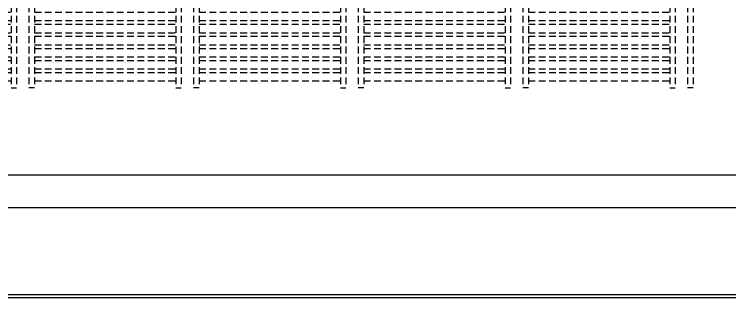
# Model space of a CAD drawing. Header units: millimetres. Extents: x 2128 to 2646, y 1972 to 2207.
# Drawn here: x 2401.93 to 2427.99, y 1998.65 to 2008.99 of the extents above; entities that cross this region are included whole.
import ezdxf

# ---------------------------------------------------------------- set-up
doc = ezdxf.new("R2010")
doc.units = ezdxf.units.MM
doc.linetypes.add('HIDDEN', pattern=[0.375, 0.25, -0.125])
for name, color, linetype in [('ar-alambrado', 2, 'Continuous'), ('AR-CALÇADA', 1, 'Continuous'), ('AR-PERGOLAPROJ', 1, 'HIDDEN'), ('PG-PROJ', 1, 'HIDDEN')]:
    doc.layers.add(name, color=color, linetype=linetype)

# ---------------------------------------------------------------- blocks, each defined once
blk = doc.blocks.new('PG-MODULO1-PJ-B')
at = {"layer": 'PG-PROJ'}
for p, q in [((0, 0), (0, -3)), ((5.55, 0), (5.55, -3)), ((0.2, 0), (5.35, 0)), ((0.2, 0), (0.2, -3)), ((0.2, -0.245), (5.35, -0.245)), ((5.35, 0), (5.35, -3)), ((0.2, -0.555), (5.35, -0.555)), ((0.2, -0.685), (5.35, -0.685)), ((0.2, -0.995), (5.35, -0.995)), ((0.2, -1.125), (5.35, -1.125)), ((0.2, -1.435), (5.35, -1.435)), ((0.2, -1.565), (5.35, -1.565)), ((0.2, -1.875), (5.35, -1.875)), ((0.2, -2.005), (5.35, -2.005)), ((0.2, -2.315), (5.35, -2.315)), ((0.2, -2.445), (5.35, -2.445)), ((0.2, -2.755), (5.35, -2.755)), ((0.2, -3), (0, -3)), ((5.35, -3), (5.55, -3))]:
    blk.add_line(p, q, dxfattribs=at)

msp = doc.modelspace()

# ---------------------------------------------------------------- linework, layer by layer
at = {"layer": 'ar-alambrado'}
for p, q in [((2448.241, 1998.754), (2254.086, 1998.754)), ((2448.341, 1998.654), (2253.986, 1998.654))]:
    msp.add_line(p, q, dxfattribs=at)
at = {"layer": 'AR-CALÇADA'}
for p, q in [((2308.875, 2003.14), (2442.811, 2003.13)), ((2308.797, 2001.94), (2448.241, 2001.94))]:
    msp.add_line(p, q, dxfattribs=at)
at = {"layer": 'AR-PERGOLAPROJ'}
for p, q in [((2426.461, 2009.315), (2426.461, 2006.315)), ((2426.661, 2009.315), (2426.661, 2006.315)), ((2426.661, 2006.315), (2426.461, 2006.315))]:
    msp.add_line(p, q, dxfattribs=at)

# ---------------------------------------------------------------- block references
for p in [(2396.461, 2009.315), (2402.461, 2009.315), (2408.461, 2009.315), (2414.461, 2009.315), (2420.461, 2009.315)]:
    msp.add_blockref('PG-MODULO1-PJ-B', p, dxfattribs=at)

doc.saveas('drawing.dxf')
